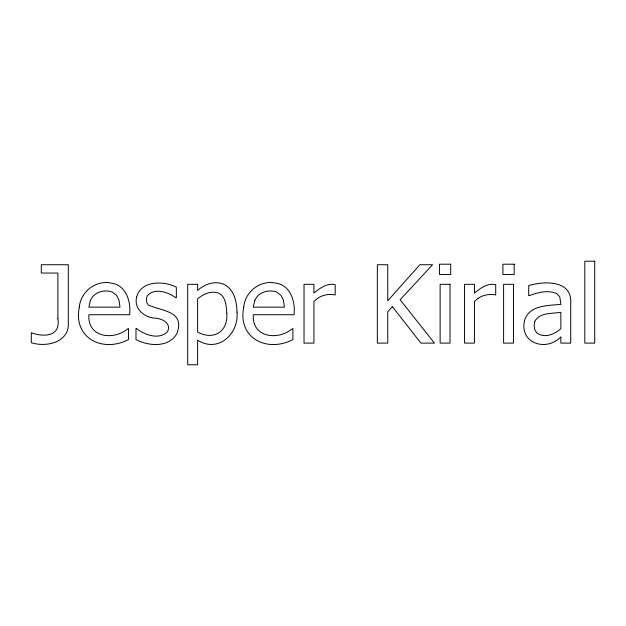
<?xml version="1.0" encoding="UTF-8"?>
<svg xmlns="http://www.w3.org/2000/svg" width="626" height="626" viewBox="0 0 626 626"><rect width="100%" height="100%" fill="white"/><g stroke="black" fill="none" stroke-linecap="round" stroke-linejoin="round"><path stroke-width="0.94" d="M57.882 318.79C60.808 336.78 43.703 337.304 31.3 332.735L31.3 342.68C46.371 347.641 69.588 342.305 68.297 322.734L68.297 264.735L41.3 264.735L41.3 273.053L57.882 273.053L57.882 318.79M237.027 312.155C238.96 333.83 218.341 353.377 197.613 340.161L197.613 364.786L187.714 364.786L187.714 284.314L197.613 284.314L197.613 290.472C204.772 283.946 215.422 280.205 224.601 284.689C234.406 289.955 236.714 302.006 237.027 312.155M79.299 307.233C73.039 338.541 103.196 352.97 128.51 339.527L128.51 328.736L127.931 328.736C113.564 340.74 87.358 337.743 88.876 314.737L129.613 314.737C131.155 301.771 126.116 284.979 111.193 283.077C95.817 279.752 80.605 291.771 79.299 307.233M243.71 307.233C237.457 338.541 267.607 352.97 292.921 339.527L292.921 328.736L292.342 328.736C277.975 340.74 251.777 337.743 253.295 314.737L294.024 314.737C295.574 301.771 290.534 284.979 275.604 283.077C260.236 279.752 245.024 291.771 243.71 307.233M136.617 297.053C133.706 308.485 144.019 317.405 154.716 318.102C161.821 318.493 171.665 322.875 167.588 331.631C159.106 340.192 144.747 335.098 136.507 328.47L135.983 328.47L135.983 339.582C148.667 346.28 169.145 347.884 177.001 333.345C185.03 310.739 162.142 311.349 148.346 305.026L146.852 302.741L146.351 299.525L147.188 295.895C154.63 287.389 168.081 292.123 175.82 297.741L176.344 297.741L176.344 287.162C163.683 280.62 141.053 280.44 136.617 297.053M226.815 313.266C228.122 331.796 213.669 340.685 197.613 332.101L197.613 298.79C203.653 293.86 211.666 290.112 219.397 293.492C226.033 297.483 226.307 306.388 226.815 313.266M524.557 320.402C519.095 343.604 546.647 351.992 560.857 336.843L560.857 343.103L570.701 343.103L570.701 302.898C572.133 279.9 543.971 280.964 528.704 285.581L528.704 295.628L529.283 295.628C537.953 292.53 547.985 289.635 556.858 293.633L559.808 296.92L560.857 304.424C548.204 305.472 528.962 305.206 524.557 320.402M534.768 321.443L534.127 325.418L534.831 329.855L536.967 333.055C544.604 338.47 554.699 334.417 560.857 328.634L560.857 312.319C552.069 313.79 539.698 312.225 534.768 321.443M90.347 300.605L88.876 307.155L119.981 307.155L119.034 300.261L116.616 295.37L112.164 291.998C103.908 289.142 93.845 292.139 90.347 300.605M254.766 300.605L253.295 307.155L284.4 307.155L283.445 300.261L281.027 295.37L276.582 291.998C268.327 289.142 258.264 292.139 254.766 300.605M392.338 306.63L387.76 311.787L387.76 343.103L377.337 343.103L377.337 264.735L387.76 264.735L387.76 300.793L419.866 264.735L432.55 264.735L400.131 299.737L434.444 343.103L420.915 343.103L392.338 306.63M317.554 298.367L313.923 301.372L313.923 343.103L304.025 343.103L304.025 284.314L313.923 284.314L313.923 293.054C319.878 288.203 327.007 282.78 335.184 284.634L335.184 294.948C329.143 293.797 322.656 294.768 317.554 298.367M478.076 298.367L474.438 301.372L474.438 343.103L464.547 343.103L464.547 284.314L474.438 284.314L474.438 293.054C480.4 288.203 487.521 282.78 495.706 284.634L495.706 294.948C489.657 293.797 483.178 294.768 478.076 298.367M594.7 261.214L584.809 261.214L584.809 343.103L594.7 343.103L594.7 261.214M450.704 264.211L439.444 264.211L439.444 274.478L450.704 274.478L450.704 264.211M514.173 264.211L502.913 264.211L502.913 274.478L514.173 274.478L514.173 264.211M450.024 284.314L440.125 284.314L440.125 343.103L450.024 343.103L450.024 284.314M513.492 284.314L503.601 284.314L503.601 343.103L513.492 343.103L513.492 284.314"/></g></svg>
